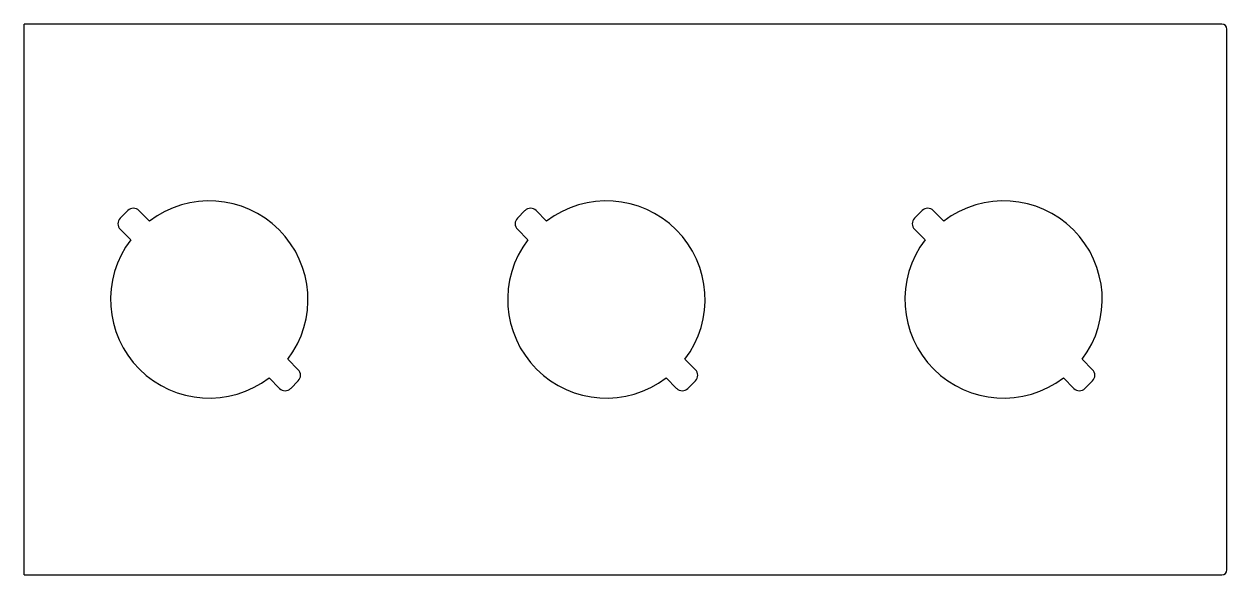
# Model space of a CAD drawing. Header units: millimetres. Extents: x -140 to 165, y -70 to 70.
import ezdxf

# ---------------------------------------------------------------- set-up
doc = ezdxf.new("R2010")
doc.units = ezdxf.units.MM

msp = doc.modelspace()

# ---------------------------------------------------------------- linework, layer by layer
at = {"color": 7, "linetype": 'Continuous', "lineweight": 25}
for p, q in [((-139.7, -69.85), (-139.7, 69.85)), ((163.83, 69.85), (-139.7, 69.85)), ((165.1, -68.58), (165.1, 68.58)), ((-113.4, 22.54), (-115.31, 20.63)), ((-107.92, 19.89), (-110.58, 22.54)), ((-12.77, 22.54), (-14.68, 20.63)), ((-7.29, 19.89), (-9.94, 22.54)), ((87.87, 22.54), (85.96, 20.63)), ((93.35, 19.89), (90.69, 22.54)), ((-115.31, 17.8), (-112.66, 15.15)), ((-14.68, 17.8), (-12.03, 15.15)), ((85.96, 17.8), (88.61, 15.15)), ((-70.24, -17.8), (-72.89, -15.15)), ((30.4, -17.8), (27.75, -15.15)), ((131.03, -17.8), (128.38, -15.15)), ((-77.62, -19.89), (-74.97, -22.54)), ((-72.14, -22.54), (-70.24, -20.63)), ((23.01, -19.89), (25.66, -22.54)), ((28.49, -22.54), (30.4, -20.63)), ((123.65, -19.89), (126.3, -22.54)), ((129.13, -22.54), (131.03, -20.63)), ((-139.7, -69.85), (163.83, -69.85))]:
    msp.add_line(p, q, dxfattribs=at)
for centre, radius, start, end in [((163.83, 68.58), 1.27, 0, 90), ((-92.77, 0), 25, 322.7008, 127.2992), ((7.86, 0), 25, 322.7008, 127.2992), ((108.5, 0), 25, 322.7008, 127.2992), ((-111.99, 21.12), 2, 45, 135), ((-11.35, 21.12), 2, 45, 135), ((89.28, 21.12), 2, 45, 135), ((-113.9, 19.22), 2, 135, 225), ((-13.26, 19.22), 2, 135, 225), ((87.37, 19.22), 2, 135, 225), ((-92.77, 0), 25, 142.7008, 307.2992), ((7.86, 0), 25, 142.7008, 307.2992), ((108.5, 0), 25, 142.7008, 307.2992), ((-71.65, -19.22), 2, 315, 45), ((28.99, -19.22), 2, 315, 45), ((129.62, -19.22), 2, 315, 45), ((-73.56, -21.12), 2, 225, 315), ((27.08, -21.12), 2, 225, 315), ((127.71, -21.12), 2, 225, 315), ((163.83, -68.58), 1.27, 270, 0)]:
    msp.add_arc(centre, radius, start, end, dxfattribs=at)

doc.saveas('drawing.dxf')
